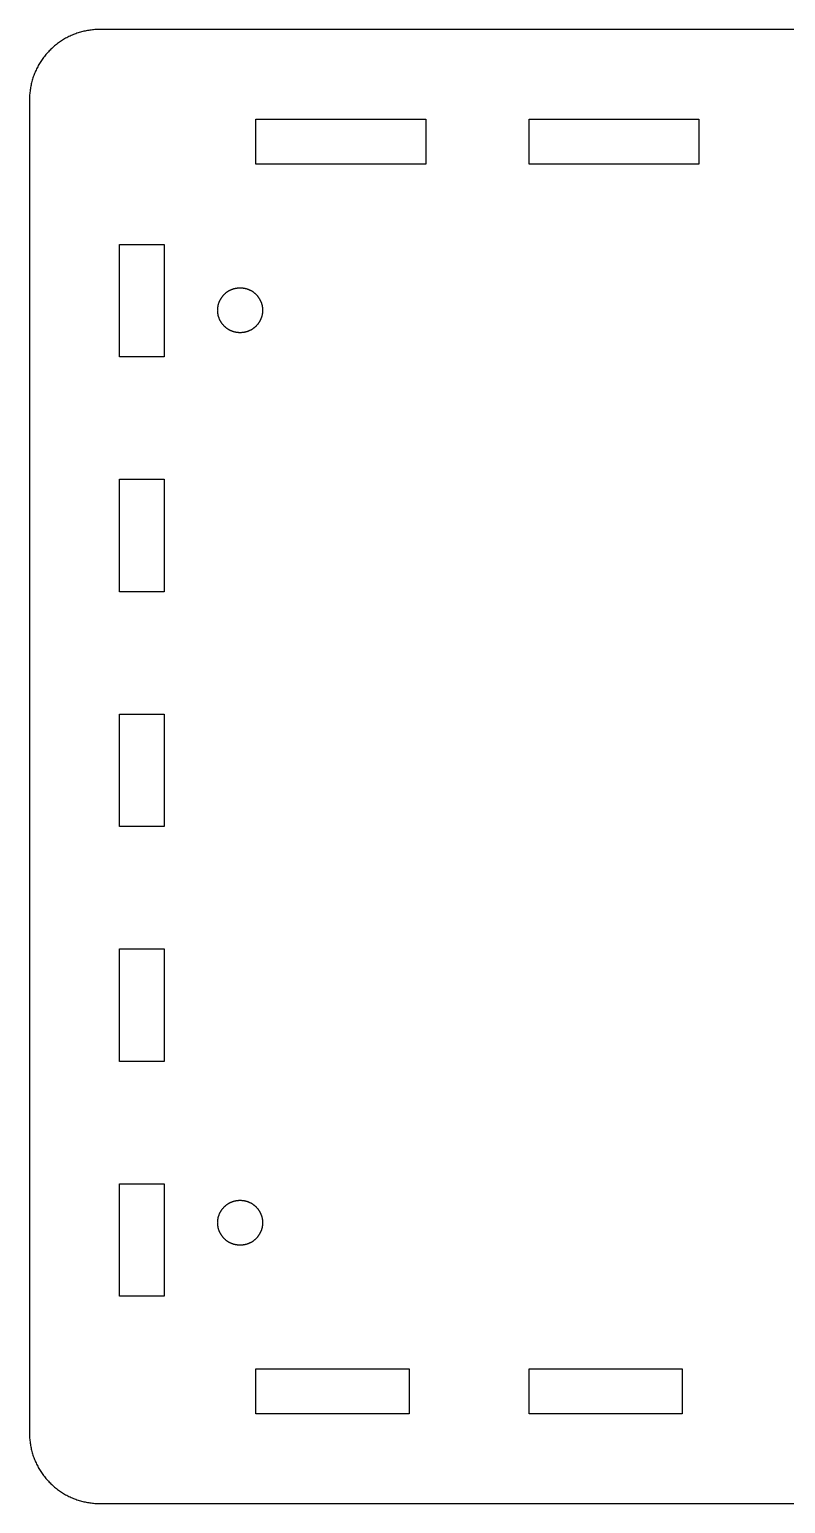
# Model space of a CAD drawing. Header units: metres. Extents: x -10 to 110, y -10 to 95.
# Drawn here: x -10 to 43.8, y -10 to 95 of the extents above; entities that cross this region are included whole.
import ezdxf

# ---------------------------------------------------------------- set-up
doc = ezdxf.new("R2010")
doc.units = ezdxf.units.M

msp = doc.modelspace()

# ---------------------------------------------------------------- linework, layer by layer
for p, q in [((-7.11308, 94.5315), (-7.19185, 94.494)), ((-7.03368, 94.5677), (-7.11308, 94.5315)), ((-6.95364, 94.6025), (-7.03368, 94.5677)), ((-6.87303, 94.6359), (-6.95364, 94.6025)), ((-6.79184, 94.6679), (-6.87303, 94.6359)), ((-6.7101, 94.6985), (-6.79184, 94.6679)), ((-6.62784, 94.7276), (-6.7101, 94.6985)), ((-6.54507, 94.7553), (-6.62784, 94.7276)), ((-6.46185, 94.7815), (-6.54507, 94.7553)), ((-6.37817, 94.8063), (-6.46185, 94.7815)), ((-6.29408, 94.8296), (-6.37817, 94.8063)), ((-6.20959, 94.8515), (-6.29408, 94.8296)), ((-6.12474, 94.8718), (-6.20959, 94.8515)), ((-6.03955, 94.8907), (-6.12474, 94.8718)), ((-5.95404, 94.9081), (-6.03955, 94.8907)), ((-5.86824, 94.924), (-5.95404, 94.9081)), ((-5.78217, 94.9384), (-5.86824, 94.924)), ((-5.69586, 94.9513), (-5.78217, 94.9384)), ((-5.60934, 94.9627), (-5.69586, 94.9513)), ((-5.52263, 94.9726), (-5.60934, 94.9627)), ((-5.43578, 94.981), (-5.52263, 94.9726)), ((-5.34877, 94.9878), (-5.43578, 94.981)), ((-5.26167, 94.9931), (-5.34877, 94.9878)), ((-5.17448, 94.9969), (-5.26167, 94.9931)), ((-5.08725, 94.9992), (-5.17448, 94.9969)), ((-5, 95), (-5.08725, 94.9992)), ((105, 95), (-5, 95)), ((-8.59669, 93.4733), (-8.65675, 93.41)), ((-8.53552, 93.5355), (-8.59669, 93.4733)), ((-8.47328, 93.5967), (-8.53552, 93.5355)), ((-8.40999, 93.6568), (-8.47328, 93.5967)), ((-8.34564, 93.7157), (-8.40999, 93.6568)), ((-8.28029, 93.7735), (-8.34564, 93.7157)), ((-8.21393, 93.8302), (-8.28029, 93.7735)), ((-8.14659, 93.8857), (-8.21393, 93.8302)), ((-8.07829, 93.94), (-8.14659, 93.8857)), ((-8.00906, 93.9932), (-8.07829, 93.94)), ((-7.93892, 94.0451), (-8.00906, 93.9932)), ((-7.86787, 94.0957), (-7.93892, 94.0451)), ((-7.79596, 94.1452), (-7.86787, 94.0957)), ((-7.72319, 94.1933), (-7.79596, 94.1452)), ((-7.64958, 94.2402), (-7.72319, 94.1933)), ((-7.57518, 94.2858), (-7.64958, 94.2402)), ((-7.5, 94.3301), (-7.57518, 94.2858)), ((-7.42404, 94.3731), (-7.5, 94.3301)), ((-7.34735, 94.4147), (-7.42404, 94.3731)), ((-7.26994, 94.455), (-7.34735, 94.4147)), ((-7.19185, 94.494), (-7.26994, 94.455)), ((-9.37309, 92.424), (-9.41473, 92.3474)), ((-9.33012, 92.5), (-9.37309, 92.424)), ((-9.28583, 92.5752), (-9.33012, 92.5)), ((-9.24023, 92.6496), (-9.28583, 92.5752)), ((-9.19334, 92.7232), (-9.24023, 92.6496)), ((-9.14519, 92.796), (-9.19334, 92.7232)), ((-9.09575, 92.8679), (-9.14519, 92.796)), ((-9.04507, 92.9389), (-9.09575, 92.8679)), ((-8.99316, 93.0091), (-9.04507, 92.9389)), ((-8.94005, 93.0783), (-8.99316, 93.0091)), ((-8.88573, 93.1466), (-8.94005, 93.0783)), ((-8.83022, 93.2139), (-8.88573, 93.1466)), ((-8.77354, 93.2803), (-8.83022, 93.2139)), ((-8.71571, 93.3456), (-8.77354, 93.2803)), ((-8.65675, 93.41), (-8.71571, 93.3456)), ((-9.8063, 91.3782), (-9.82962, 91.2941)), ((-9.78151, 91.4619), (-9.8063, 91.3782)), ((-9.75528, 91.5451), (-9.78151, 91.4619)), ((-9.72758, 91.6278), (-9.75528, 91.5451)), ((-9.69846, 91.7101), (-9.72758, 91.6278)), ((-9.66789, 91.7918), (-9.69846, 91.7101)), ((-9.63591, 91.873), (-9.66789, 91.7918)), ((-9.60252, 91.9537), (-9.63591, 91.873)), ((-9.56772, 92.0337), (-9.60252, 91.9537)), ((-9.53152, 92.1131), (-9.56772, 92.0337)), ((-9.49396, 92.1918), (-9.53152, 92.1131)), ((-9.45503, 92.2699), (-9.49396, 92.1918)), ((-9.41473, 92.3474), (-9.45503, 92.2699)), ((-9.98781, 90.3488), (-9.99313, 90.2617)), ((-9.98097, 90.4358), (-9.98781, 90.3488)), ((-9.9726, 90.5226), (-9.98097, 90.4358)), ((-9.96272, 90.6093), (-9.9726, 90.5226)), ((-9.95134, 90.6959), (-9.96272, 90.6093)), ((-9.93843, 90.7822), (-9.95134, 90.6959)), ((-9.92403, 90.8682), (-9.93843, 90.7822)), ((-9.90813, 90.954), (-9.92403, 90.8682)), ((-9.89073, 91.0396), (-9.90813, 90.954)), ((-9.87184, 91.1248), (-9.89073, 91.0396)), ((-9.85147, 91.2096), (-9.87184, 91.1248)), ((-9.82962, 91.2941), (-9.85147, 91.2096)), ((-9.99924, 90.0873), (-10, 90)), ((-10, 90), (-10, -5)), ((-9.99695, 90.1745), (-9.99924, 90.0873)), ((-9.99313, 90.2617), (-9.99695, 90.1745)), ((6.12726, 85.4), (6.12726, 88.6)), ((6.12726, 88.6), (18.2162, 88.6)), ((18.2162, 88.6), (18.2162, 85.4)), ((25.5818, 85.4), (25.5818, 88.6)), ((25.5818, 88.6), (37.6707, 88.6)), ((37.6707, 88.6), (37.6707, 85.4)), ((18.2162, 85.4), (6.12726, 85.4)), ((37.6707, 85.4), (25.5818, 85.4)), ((-3.59999, 71.6727), (-3.59999, 79.6909)), ((-3.59999, 79.6909), (-0.39999, 79.6909)), ((-0.39999, 79.6909), (-0.39999, 71.6727)), ((3.51649, 75.5994), (3.52719, 75.6252)), ((3.52719, 75.6252), (3.53831, 75.6508)), ((3.53831, 75.6508), (3.5499, 75.6762)), ((3.5499, 75.6762), (3.56192, 75.7014)), ((3.56192, 75.7014), (3.57439, 75.7264)), ((3.57439, 75.7264), (3.58728, 75.7511)), ((3.58728, 75.7511), (3.6006, 75.7757)), ((3.6006, 75.7757), (3.61435, 75.8)), ((3.61435, 75.8), (3.62852, 75.8241)), ((3.62852, 75.8241), (3.64311, 75.8479)), ((3.64311, 75.8479), (3.65813, 75.8714)), ((3.65813, 75.8714), (3.67354, 75.8947)), ((3.67354, 75.8947), (3.68935, 75.9177)), ((3.68935, 75.9177), (3.70557, 75.9405)), ((3.70557, 75.9405), (3.72217, 75.9629)), ((3.72217, 75.9629), (3.73918, 75.9851)), ((3.73918, 75.9851), (3.75656, 76.0069)), ((3.75656, 76.0069), (3.77432, 76.0285)), ((3.77432, 76.0285), (3.79245, 76.0497)), ((3.79245, 76.0497), (3.81096, 76.0706)), ((3.81096, 76.0706), (3.82983, 76.0912)), ((3.82983, 76.0912), (3.84904, 76.1115)), ((3.84904, 76.1115), (3.86862, 76.1314)), ((3.86862, 76.1314), (3.88853, 76.1509)), ((3.88853, 76.1509), (3.9088, 76.1702)), ((3.9088, 76.1702), (3.92938, 76.189)), ((3.92938, 76.189), (3.9503, 76.2075)), ((3.9503, 76.2075), (3.97153, 76.2257)), ((3.97153, 76.2257), (3.99307, 76.2434)), ((3.99307, 76.2434), (4.01494, 76.2608)), ((4.01494, 76.2608), (4.03709, 76.2778)), ((4.03709, 76.2778), (4.05954, 76.2944)), ((4.05954, 76.2944), (4.08228, 76.3106)), ((4.08228, 76.3106), (4.10529, 76.3265)), ((4.10529, 76.3265), (4.12857, 76.3419)), ((4.12857, 76.3419), (4.15211, 76.3569)), ((4.15211, 76.3569), (4.17593, 76.3715)), ((4.17593, 76.3715), (4.2, 76.3856)), ((4.2, 76.3856), (4.2243, 76.3994)), ((4.2243, 76.3994), (4.24884, 76.4127)), ((4.24884, 76.4127), (4.27361, 76.4256)), ((4.27361, 76.4256), (4.2986, 76.4381)), ((4.2986, 76.4381), (4.32381, 76.4501)), ((4.32381, 76.4501), (4.34921, 76.4617)), ((4.34921, 76.4617), (4.37482, 76.4728)), ((4.37482, 76.4728), (4.40062, 76.4835)), ((4.40062, 76.4835), (4.42661, 76.4937)), ((4.42661, 76.4937), (4.45276, 76.5035)), ((4.45276, 76.5035), (4.47908, 76.5128)), ((4.47908, 76.5128), (4.50557, 76.5217)), ((4.50557, 76.5217), (4.5322, 76.5301)), ((4.5322, 76.5301), (4.55898, 76.538)), ((4.55898, 76.538), (4.58588, 76.5455)), ((4.58588, 76.5455), (4.61292, 76.5525)), ((4.61292, 76.5525), (4.64008, 76.559)), ((4.64008, 76.559), (4.66733, 76.565)), ((4.66733, 76.565), (4.6947, 76.5706)), ((4.6947, 76.5706), (4.72215, 76.5757)), ((4.72215, 76.5757), (4.74969, 76.5803)), ((4.74969, 76.5803), (4.77731, 76.5844)), ((4.77731, 76.5844), (4.80501, 76.5881)), ((4.80501, 76.5881), (4.83275, 76.5912)), ((4.83275, 76.5912), (4.86055, 76.5939)), ((4.86055, 76.5939), (4.88838, 76.5961)), ((4.88838, 76.5961), (4.91626, 76.5978)), ((4.91626, 76.5978), (4.94415, 76.599)), ((4.94415, 76.599), (4.97206, 76.5997)), ((4.97206, 76.5997), (5, 76.6)), ((5, 76.6), (5.02792, 76.5997)), ((5.02792, 76.5997), (5.05583, 76.599)), ((5.05583, 76.599), (5.08372, 76.5978)), ((5.08372, 76.5978), (5.1116, 76.5961)), ((5.1116, 76.5961), (5.13943, 76.5939)), ((5.13943, 76.5939), (5.16724, 76.5912)), ((5.16724, 76.5912), (5.19498, 76.5881)), ((5.19498, 76.5881), (5.22267, 76.5844)), ((5.22267, 76.5844), (5.25029, 76.5803)), ((5.25029, 76.5803), (5.27783, 76.5757)), ((5.27783, 76.5757), (5.30528, 76.5706)), ((5.30528, 76.5706), (5.33266, 76.565)), ((5.33266, 76.565), (5.35991, 76.559)), ((5.35991, 76.559), (5.38707, 76.5525)), ((5.38707, 76.5525), (5.41411, 76.5455)), ((5.41411, 76.5455), (5.44101, 76.538)), ((5.44101, 76.538), (5.46779, 76.5301)), ((5.46779, 76.5301), (5.49442, 76.5217)), ((5.49442, 76.5217), (5.5209, 76.5128)), ((5.5209, 76.5128), (5.54723, 76.5035)), ((5.54723, 76.5035), (5.57338, 76.4937)), ((5.57338, 76.4937), (5.59937, 76.4835)), ((5.59937, 76.4835), (5.62517, 76.4728)), ((5.62517, 76.4728), (5.65077, 76.4617)), ((5.65077, 76.4617), (5.67618, 76.4501)), ((5.67618, 76.4501), (5.70139, 76.4381)), ((5.70139, 76.4381), (5.72638, 76.4256)), ((5.72638, 76.4256), (5.75114, 76.4127)), ((5.75114, 76.4127), (5.77568, 76.3994)), ((5.77568, 76.3994), (5.79999, 76.3856)), ((5.79999, 76.3856), (5.82405, 76.3715)), ((5.82405, 76.3715), (5.84787, 76.3569)), ((5.84787, 76.3569), (5.87141, 76.3419)), ((5.87141, 76.3419), (5.8947, 76.3265)), ((5.8947, 76.3265), (5.91771, 76.3106)), ((5.91771, 76.3106), (5.94044, 76.2944)), ((5.94044, 76.2944), (5.96289, 76.2778)), ((5.96289, 76.2778), (5.98505, 76.2608)), ((5.98505, 76.2608), (6.00691, 76.2434)), ((6.00691, 76.2434), (6.02846, 76.2257)), ((6.02846, 76.2257), (6.04968, 76.2075)), ((6.04968, 76.2075), (6.0706, 76.189)), ((6.0706, 76.189), (6.09119, 76.1702)), ((6.09119, 76.1702), (6.11145, 76.1509)), ((6.11145, 76.1509), (6.13136, 76.1314)), ((6.13136, 76.1314), (6.15094, 76.1115)), ((6.15094, 76.1115), (6.17015, 76.0912)), ((6.17015, 76.0912), (6.18903, 76.0706)), ((6.18903, 76.0706), (6.20753, 76.0497)), ((6.20753, 76.0497), (6.22566, 76.0285)), ((6.22566, 76.0285), (6.24342, 76.0069)), ((6.24342, 76.0069), (6.2608, 75.9851)), ((6.2608, 75.9851), (6.27782, 75.9629)), ((6.27782, 75.9629), (6.29442, 75.9405)), ((6.29442, 75.9405), (6.31064, 75.9177)), ((6.31064, 75.9177), (6.32645, 75.8947)), ((6.32645, 75.8947), (6.34186, 75.8714)), ((6.34186, 75.8714), (6.35687, 75.8479)), ((6.35687, 75.8479), (6.37146, 75.8241)), ((6.37146, 75.8241), (6.38564, 75.8)), ((6.38564, 75.8), (6.39938, 75.7757)), ((6.39938, 75.7757), (6.4127, 75.7511)), ((6.4127, 75.7511), (6.4256, 75.7264)), ((6.4256, 75.7264), (6.43806, 75.7014)), ((6.43806, 75.7014), (6.45009, 75.6762)), ((6.45009, 75.6762), (6.46167, 75.6508)), ((6.46167, 75.6508), (6.47279, 75.6252)), ((6.47279, 75.6252), (6.48349, 75.5994)), ((3.39999, 75), (3.40024, 75.0279)), ((3.40024, 74.9721), (3.39999, 75)), ((3.40024, 75.0279), (3.40097, 75.0558)), ((3.40097, 74.9442), (3.40024, 74.9721)), ((3.40097, 75.0558), (3.40219, 75.0837)), ((3.40219, 74.9163), (3.40097, 74.9442)), ((3.40219, 75.0837), (3.40388, 75.1116)), ((3.40388, 74.8884), (3.40219, 74.9163)), ((3.40388, 75.1116), (3.40608, 75.1395)), ((3.40608, 74.8605), (3.40388, 74.8884)), ((3.40608, 75.1395), (3.40875, 75.1672)), ((3.40875, 74.8327), (3.40608, 74.8605)), ((3.40875, 75.1672), (3.41191, 75.195)), ((3.41191, 74.805), (3.40875, 74.8327)), ((3.41191, 75.195), (3.41556, 75.2227)), ((3.41556, 74.7773), (3.41191, 74.805)), ((3.41556, 75.2227), (3.41969, 75.2503)), ((3.41969, 74.7497), (3.41556, 74.7773)), ((3.41969, 75.2503), (3.4243, 75.2778)), ((3.4243, 74.7222), (3.41969, 74.7497)), ((3.4243, 75.2778), (3.42938, 75.3053)), ((3.42938, 74.6947), (3.4243, 74.7222)), ((3.42938, 75.3053), (3.43495, 75.3327)), ((3.43495, 74.6673), (3.42938, 74.6947)), ((3.43495, 75.3327), (3.44099, 75.3599)), ((3.44099, 74.6401), (3.43495, 74.6673)), ((3.44099, 75.3599), (3.44753, 75.3871)), ((3.44753, 74.6129), (3.44099, 74.6401)), ((3.44753, 75.3871), (3.45451, 75.4141)), ((3.45451, 74.5859), (3.44753, 74.6129)), ((3.45451, 75.4141), (3.46198, 75.441)), ((3.46198, 74.559), (3.45451, 74.5859)), ((3.46198, 75.441), (3.46991, 75.4678)), ((3.46991, 74.5322), (3.46198, 74.559)), ((3.46991, 75.4678), (3.4783, 75.4944)), ((3.4783, 75.4944), (3.48717, 75.5209)), ((3.48717, 75.5209), (3.49649, 75.5472)), ((3.49649, 75.5472), (3.50626, 75.5734)), ((3.50626, 75.5734), (3.51649, 75.5994)), ((6.48349, 75.5994), (6.49373, 75.5734)), ((6.49373, 75.5734), (6.50349, 75.5472)), ((6.50349, 75.5472), (6.51282, 75.5209)), ((6.51282, 75.5209), (6.52168, 75.4944)), ((6.52168, 75.4944), (6.53008, 75.4678)), ((6.53008, 75.4678), (6.53801, 75.441)), ((6.53801, 74.559), (6.53008, 74.5322)), ((6.53801, 75.441), (6.54547, 75.4141)), ((6.54547, 74.5859), (6.53801, 74.559)), ((6.54547, 75.4141), (6.55246, 75.3871)), ((6.55246, 74.6129), (6.54547, 74.5859)), ((6.55246, 75.3871), (6.55899, 75.3599)), ((6.55899, 74.6401), (6.55246, 74.6129)), ((6.55899, 75.3599), (6.56503, 75.3327)), ((6.56503, 74.6673), (6.55899, 74.6401)), ((6.56503, 75.3327), (6.5706, 75.3053)), ((6.5706, 74.6947), (6.56503, 74.6673)), ((6.5706, 75.3053), (6.57568, 75.2778)), ((6.57568, 74.7222), (6.5706, 74.6947)), ((6.57568, 75.2778), (6.58029, 75.2503)), ((6.58029, 74.7497), (6.57568, 74.7222)), ((6.58029, 75.2503), (6.58443, 75.2227)), ((6.58443, 74.7773), (6.58029, 74.7497)), ((6.58443, 75.2227), (6.58807, 75.195)), ((6.58807, 74.805), (6.58443, 74.7773)), ((6.58807, 75.195), (6.59123, 75.1672)), ((6.59123, 74.8327), (6.58807, 74.805)), ((6.59123, 75.1672), (6.5939, 75.1395)), ((6.5939, 74.8605), (6.59123, 74.8327)), ((6.5939, 75.1395), (6.5961, 75.1116)), ((6.5961, 74.8884), (6.5939, 74.8605)), ((6.5961, 75.1116), (6.59779, 75.0837)), ((6.59779, 74.9163), (6.5961, 74.8884)), ((6.59779, 75.0837), (6.59901, 75.0558)), ((6.59901, 74.9442), (6.59779, 74.9163)), ((6.59901, 75.0558), (6.59975, 75.0279)), ((6.59975, 74.9721), (6.59901, 74.9442)), ((6.59975, 75.0279), (6.59999, 75)), ((6.59999, 75), (6.59975, 74.9721)), ((3.4783, 74.5056), (3.46991, 74.5322)), ((3.48717, 74.4791), (3.4783, 74.5056)), ((3.49649, 74.4528), (3.48717, 74.4791)), ((3.50626, 74.4266), (3.49649, 74.4528)), ((3.51649, 74.4006), (3.50626, 74.4266)), ((3.52719, 74.3748), (3.51649, 74.4006)), ((3.53831, 74.3492), (3.52719, 74.3748)), ((3.5499, 74.3238), (3.53831, 74.3492)), ((3.56192, 74.2986), (3.5499, 74.3238)), ((3.57439, 74.2736), (3.56192, 74.2986)), ((3.58728, 74.2488), (3.57439, 74.2736)), ((3.6006, 74.2243), (3.58728, 74.2488)), ((3.61435, 74.2), (3.6006, 74.2243)), ((3.62852, 74.1759), (3.61435, 74.2)), ((3.64311, 74.1521), (3.62852, 74.1759)), ((3.65813, 74.1286), (3.64311, 74.1521)), ((3.67354, 74.1053), (3.65813, 74.1286)), ((3.68935, 74.0823), (3.67354, 74.1053)), ((3.70557, 74.0595), (3.68935, 74.0823)), ((3.72217, 74.0371), (3.70557, 74.0595)), ((3.73918, 74.0149), (3.72217, 74.0371)), ((3.75656, 73.9931), (3.73918, 74.0149)), ((3.77432, 73.9715), (3.75656, 73.9931)), ((3.79245, 73.9503), (3.77432, 73.9715)), ((3.81096, 73.9294), (3.79245, 73.9503)), ((3.82983, 73.9088), (3.81096, 73.9294)), ((3.84904, 73.8885), (3.82983, 73.9088)), ((3.86862, 73.8686), (3.84904, 73.8885)), ((3.88853, 73.8491), (3.86862, 73.8686)), ((3.9088, 73.8298), (3.88853, 73.8491)), ((3.92938, 73.811), (3.9088, 73.8298)), ((3.9503, 73.7925), (3.92938, 73.811)), ((3.97153, 73.7743), (3.9503, 73.7925)), ((3.99307, 73.7566), (3.97153, 73.7743)), ((4.01494, 73.7392), (3.99307, 73.7566)), ((4.03709, 73.7222), (4.01494, 73.7392)), ((4.05954, 73.7056), (4.03709, 73.7222)), ((4.08228, 73.6893), (4.05954, 73.7056)), ((4.10529, 73.6735), (4.08228, 73.6893)), ((4.12857, 73.6581), (4.10529, 73.6735)), ((4.15211, 73.6431), (4.12857, 73.6581)), ((4.17593, 73.6285), (4.15211, 73.6431)), ((4.2, 73.6143), (4.17593, 73.6285)), ((4.2243, 73.6006), (4.2, 73.6143)), ((4.24884, 73.5873), (4.2243, 73.6006)), ((4.27361, 73.5744), (4.24884, 73.5873)), ((4.2986, 73.5619), (4.27361, 73.5744)), ((4.32381, 73.5499), (4.2986, 73.5619)), ((4.34921, 73.5383), (4.32381, 73.5499)), ((4.37482, 73.5272), (4.34921, 73.5383)), ((4.40062, 73.5165), (4.37482, 73.5272)), ((4.42661, 73.5063), (4.40062, 73.5165)), ((4.45276, 73.4965), (4.42661, 73.5063)), ((5.57338, 73.5063), (5.54723, 73.4965)), ((5.59937, 73.5165), (5.57338, 73.5063)), ((5.62517, 73.5272), (5.59937, 73.5165)), ((5.65077, 73.5383), (5.62517, 73.5272)), ((5.67618, 73.5499), (5.65077, 73.5383)), ((5.70139, 73.5619), (5.67618, 73.5499)), ((5.72638, 73.5744), (5.70139, 73.5619)), ((5.75114, 73.5873), (5.72638, 73.5744)), ((5.77568, 73.6006), (5.75114, 73.5873)), ((5.79999, 73.6143), (5.77568, 73.6006)), ((5.82405, 73.6285), (5.79999, 73.6143)), ((5.84787, 73.6431), (5.82405, 73.6285)), ((5.87141, 73.6581), (5.84787, 73.6431)), ((5.8947, 73.6735), (5.87141, 73.6581)), ((5.91771, 73.6893), (5.8947, 73.6735)), ((5.94044, 73.7056), (5.91771, 73.6893)), ((5.96289, 73.7222), (5.94044, 73.7056)), ((5.98505, 73.7392), (5.96289, 73.7222)), ((6.00691, 73.7566), (5.98505, 73.7392)), ((6.02846, 73.7743), (6.00691, 73.7566)), ((6.04968, 73.7925), (6.02846, 73.7743)), ((6.0706, 73.811), (6.04968, 73.7925)), ((6.09119, 73.8298), (6.0706, 73.811)), ((6.11145, 73.8491), (6.09119, 73.8298)), ((6.13136, 73.8686), (6.11145, 73.8491)), ((6.15094, 73.8885), (6.13136, 73.8686)), ((6.17015, 73.9088), (6.15094, 73.8885)), ((6.18903, 73.9294), (6.17015, 73.9088)), ((6.20753, 73.9503), (6.18903, 73.9294)), ((6.22566, 73.9715), (6.20753, 73.9503)), ((6.24342, 73.9931), (6.22566, 73.9715)), ((6.2608, 74.0149), (6.24342, 73.9931)), ((6.27782, 74.0371), (6.2608, 74.0149)), ((6.29442, 74.0595), (6.27782, 74.0371)), ((6.31064, 74.0823), (6.29442, 74.0595)), ((6.32645, 74.1053), (6.31064, 74.0823)), ((6.34186, 74.1286), (6.32645, 74.1053)), ((6.35687, 74.1521), (6.34186, 74.1286)), ((6.37146, 74.1759), (6.35687, 74.1521)), ((6.38564, 74.2), (6.37146, 74.1759)), ((6.39938, 74.2243), (6.38564, 74.2)), ((6.4127, 74.2488), (6.39938, 74.2243)), ((6.4256, 74.2736), (6.4127, 74.2488)), ((6.43806, 74.2986), (6.4256, 74.2736)), ((6.45009, 74.3238), (6.43806, 74.2986)), ((6.46167, 74.3492), (6.45009, 74.3238)), ((6.47279, 74.3748), (6.46167, 74.3492)), ((6.48349, 74.4006), (6.47279, 74.3748)), ((6.49373, 74.4266), (6.48349, 74.4006)), ((6.50349, 74.4528), (6.49373, 74.4266)), ((6.51282, 74.4791), (6.50349, 74.4528)), ((6.52168, 74.5056), (6.51282, 74.4791)), ((6.53008, 74.5322), (6.52168, 74.5056)), ((4.47908, 73.4872), (4.45276, 73.4965)), ((4.50557, 73.4783), (4.47908, 73.4872)), ((4.5322, 73.4699), (4.50557, 73.4783)), ((4.55898, 73.462), (4.5322, 73.4699)), ((4.58588, 73.4545), (4.55898, 73.462)), ((4.61292, 73.4475), (4.58588, 73.4545)), ((4.64008, 73.441), (4.61292, 73.4475)), ((4.66733, 73.435), (4.64008, 73.441)), ((4.6947, 73.4294), (4.66733, 73.435)), ((4.72215, 73.4243), (4.6947, 73.4294)), ((4.74969, 73.4197), (4.72215, 73.4243)), ((4.77731, 73.4156), (4.74969, 73.4197)), ((4.80501, 73.4119), (4.77731, 73.4156)), ((4.83275, 73.4088), (4.80501, 73.4119)), ((4.86055, 73.4061), (4.83275, 73.4088)), ((4.88838, 73.4039), (4.86055, 73.4061)), ((4.91626, 73.4022), (4.88838, 73.4039)), ((4.94415, 73.401), (4.91626, 73.4022)), ((4.97206, 73.4002), (4.94415, 73.401)), ((5, 73.4), (4.97206, 73.4002)), ((5.02792, 73.4002), (5, 73.4)), ((5.05583, 73.401), (5.02792, 73.4002)), ((5.08372, 73.4022), (5.05583, 73.401)), ((5.1116, 73.4039), (5.08372, 73.4022)), ((5.13943, 73.4061), (5.1116, 73.4039)), ((5.16724, 73.4088), (5.13943, 73.4061)), ((5.19498, 73.4119), (5.16724, 73.4088)), ((5.22267, 73.4156), (5.19498, 73.4119)), ((5.25029, 73.4197), (5.22267, 73.4156)), ((5.27783, 73.4243), (5.25029, 73.4197)), ((5.30528, 73.4294), (5.27783, 73.4243)), ((5.33266, 73.435), (5.30528, 73.4294)), ((5.35991, 73.441), (5.33266, 73.435)), ((5.38707, 73.4475), (5.35991, 73.441)), ((5.41411, 73.4545), (5.38707, 73.4475)), ((5.44101, 73.462), (5.41411, 73.4545)), ((5.46779, 73.4699), (5.44101, 73.462)), ((5.49442, 73.4783), (5.46779, 73.4699)), ((5.5209, 73.4872), (5.49442, 73.4783)), ((5.54723, 73.4965), (5.5209, 73.4872)), ((-0.39999, 71.6727), (-3.59999, 71.6727)), ((-3.59999, 54.9454), (-3.59999, 62.9636)), ((-3.59999, 62.9636), (-0.39999, 62.9636)), ((-0.39999, 62.9636), (-0.39999, 54.9454)), ((-0.39999, 54.9454), (-3.59999, 54.9454)), ((-3.59999, 38.2182), (-3.59999, 46.2364)), ((-3.59999, 46.2364), (-0.39999, 46.2364)), ((-0.39999, 46.2364), (-0.39999, 38.2182)), ((-0.39999, 38.2182), (-3.59999, 38.2182)), ((-3.59999, 21.4909), (-3.59999, 29.5091)), ((-3.59999, 29.5091), (-0.39999, 29.5091)), ((-0.39999, 29.5091), (-0.39999, 21.4909)), ((-0.39999, 21.4909), (-3.59999, 21.4909)), ((-3.59999, 4.76363), (-3.59999, 12.7818)), ((-3.59999, 12.7818), (-0.39999, 12.7818)), ((-0.39999, 12.7818), (-0.39999, 4.76363)), ((4.58588, 11.5455), (4.61292, 11.5525)), ((4.61292, 11.5525), (4.64008, 11.559)), ((4.64008, 11.559), (4.66733, 11.565)), ((4.66733, 11.565), (4.6947, 11.5706)), ((4.6947, 11.5706), (4.72215, 11.5757)), ((4.72215, 11.5757), (4.74969, 11.5803)), ((4.74969, 11.5803), (4.77731, 11.5844)), ((4.77731, 11.5844), (4.80501, 11.5881)), ((4.80501, 11.5881), (4.83275, 11.5912)), ((4.83275, 11.5912), (4.86055, 11.5939)), ((4.86055, 11.5939), (4.88838, 11.5961)), ((4.88838, 11.5961), (4.91626, 11.5978)), ((4.91626, 11.5978), (4.94415, 11.599)), ((4.94415, 11.599), (4.97206, 11.5997)), ((4.97206, 11.5997), (5, 11.6)), ((5, 11.6), (5.02792, 11.5997)), ((5.02792, 11.5997), (5.05583, 11.599)), ((5.05583, 11.599), (5.08372, 11.5978)), ((5.08372, 11.5978), (5.1116, 11.5961)), ((5.1116, 11.5961), (5.13943, 11.5939)), ((5.13943, 11.5939), (5.16724, 11.5912)), ((5.16724, 11.5912), (5.19498, 11.5881)), ((5.19498, 11.5881), (5.22267, 11.5844)), ((5.22267, 11.5844), (5.25029, 11.5803)), ((5.25029, 11.5803), (5.27783, 11.5757)), ((5.27783, 11.5757), (5.30528, 11.5706)), ((5.30528, 11.5706), (5.33266, 11.565)), ((5.33266, 11.565), (5.35991, 11.559)), ((5.35991, 11.559), (5.38707, 11.5525)), ((5.38707, 11.5525), (5.41411, 11.5455)), ((3.4783, 10.4944), (3.48717, 10.5209)), ((3.48717, 10.5209), (3.49649, 10.5472)), ((3.49649, 10.5472), (3.50626, 10.5734)), ((3.50626, 10.5734), (3.51649, 10.5994)), ((3.51649, 10.5994), (3.52719, 10.6252)), ((3.52719, 10.6252), (3.53831, 10.6508)), ((3.53831, 10.6508), (3.5499, 10.6762)), ((3.5499, 10.6762), (3.56192, 10.7014)), ((3.56192, 10.7014), (3.57439, 10.7264)), ((3.57439, 10.7264), (3.58728, 10.7511)), ((3.58728, 10.7511), (3.6006, 10.7757)), ((3.6006, 10.7757), (3.61435, 10.8)), ((3.61435, 10.8), (3.62852, 10.8241)), ((3.62852, 10.8241), (3.64311, 10.8479)), ((3.64311, 10.8479), (3.65813, 10.8714)), ((3.65813, 10.8714), (3.67354, 10.8947)), ((3.67354, 10.8947), (3.68935, 10.9177)), ((3.68935, 10.9177), (3.70557, 10.9404)), ((3.70557, 10.9404), (3.72217, 10.9629)), ((3.72217, 10.9629), (3.73918, 10.985)), ((3.73918, 10.985), (3.75656, 11.0069)), ((3.75656, 11.0069), (3.77432, 11.0285)), ((3.77432, 11.0285), (3.79245, 11.0497)), ((3.79245, 11.0497), (3.81096, 11.0706)), ((3.81096, 11.0706), (3.82983, 11.0912)), ((3.82983, 11.0912), (3.84904, 11.1115)), ((3.84904, 11.1115), (3.86862, 11.1314)), ((3.86862, 11.1314), (3.88853, 11.1509)), ((3.88853, 11.1509), (3.9088, 11.1702)), ((3.9088, 11.1702), (3.92938, 11.189)), ((3.92938, 11.189), (3.9503, 11.2075)), ((3.9503, 11.2075), (3.97153, 11.2257)), ((3.97153, 11.2257), (3.99307, 11.2434)), ((3.99307, 11.2434), (4.01494, 11.2608)), ((4.01494, 11.2608), (4.03709, 11.2778)), ((4.03709, 11.2778), (4.05954, 11.2944)), ((4.05954, 11.2944), (4.08228, 11.3106)), ((4.08228, 11.3106), (4.10529, 11.3264)), ((4.10529, 11.3264), (4.12857, 11.3419)), ((4.12857, 11.3419), (4.15211, 11.3569)), ((4.15211, 11.3569), (4.17593, 11.3715)), ((4.17593, 11.3715), (4.2, 11.3856)), ((4.2, 11.3856), (4.2243, 11.3994)), ((4.2243, 11.3994), (4.24884, 11.4127)), ((4.24884, 11.4127), (4.27361, 11.4256)), ((4.27361, 11.4256), (4.2986, 11.4381)), ((4.2986, 11.4381), (4.32381, 11.4501)), ((4.32381, 11.4501), (4.34921, 11.4617)), ((4.34921, 11.4617), (4.37482, 11.4728)), ((4.37482, 11.4728), (4.40062, 11.4835)), ((4.40062, 11.4835), (4.42661, 11.4937)), ((4.42661, 11.4937), (4.45276, 11.5035)), ((4.45276, 11.5035), (4.47908, 11.5128)), ((4.47908, 11.5128), (4.50557, 11.5217)), ((4.50557, 11.5217), (4.5322, 11.5301)), ((4.5322, 11.5301), (4.55898, 11.538)), ((4.55898, 11.538), (4.58588, 11.5455)), ((5.41411, 11.5455), (5.44101, 11.538)), ((5.44101, 11.538), (5.46779, 11.5301)), ((5.46779, 11.5301), (5.49442, 11.5217)), ((5.49442, 11.5217), (5.5209, 11.5128)), ((5.5209, 11.5128), (5.54723, 11.5035)), ((5.54723, 11.5035), (5.57338, 11.4937)), ((5.57338, 11.4937), (5.59937, 11.4835)), ((5.59937, 11.4835), (5.62517, 11.4728)), ((5.62517, 11.4728), (5.65077, 11.4617)), ((5.65077, 11.4617), (5.67618, 11.4501)), ((5.67618, 11.4501), (5.70139, 11.4381)), ((5.70139, 11.4381), (5.72638, 11.4256)), ((5.72638, 11.4256), (5.75114, 11.4127)), ((5.75114, 11.4127), (5.77568, 11.3994)), ((5.77568, 11.3994), (5.79999, 11.3856)), ((5.79999, 11.3856), (5.82405, 11.3715)), ((5.82405, 11.3715), (5.84787, 11.3569)), ((5.84787, 11.3569), (5.87141, 11.3419)), ((5.87141, 11.3419), (5.8947, 11.3264)), ((5.8947, 11.3264), (5.91771, 11.3106)), ((5.91771, 11.3106), (5.94044, 11.2944)), ((5.94044, 11.2944), (5.96289, 11.2778)), ((5.96289, 11.2778), (5.98505, 11.2608)), ((5.98505, 11.2608), (6.00691, 11.2434)), ((6.00691, 11.2434), (6.02846, 11.2257)), ((6.02846, 11.2257), (6.04968, 11.2075)), ((6.04968, 11.2075), (6.0706, 11.189)), ((6.0706, 11.189), (6.09119, 11.1702)), ((6.09119, 11.1702), (6.11145, 11.1509)), ((6.11145, 11.1509), (6.13136, 11.1314)), ((6.13136, 11.1314), (6.15094, 11.1115)), ((6.15094, 11.1115), (6.17015, 11.0912)), ((6.17015, 11.0912), (6.18903, 11.0706)), ((6.18903, 11.0706), (6.20753, 11.0497)), ((6.20753, 11.0497), (6.22566, 11.0285)), ((6.22566, 11.0285), (6.24342, 11.0069)), ((6.24342, 11.0069), (6.2608, 10.985)), ((6.2608, 10.985), (6.27782, 10.9629)), ((6.27782, 10.9629), (6.29442, 10.9404)), ((6.29442, 10.9404), (6.31064, 10.9177)), ((6.31064, 10.9177), (6.32645, 10.8947)), ((6.32645, 10.8947), (6.34186, 10.8714)), ((6.34186, 10.8714), (6.35687, 10.8479)), ((6.35687, 10.8479), (6.37146, 10.8241)), ((6.37146, 10.8241), (6.38564, 10.8)), ((6.38564, 10.8), (6.39938, 10.7757)), ((6.39938, 10.7757), (6.4127, 10.7511)), ((6.4127, 10.7511), (6.4256, 10.7264)), ((6.4256, 10.7264), (6.43806, 10.7014)), ((6.43806, 10.7014), (6.45009, 10.6762)), ((6.45009, 10.6762), (6.46167, 10.6508)), ((6.46167, 10.6508), (6.47279, 10.6252)), ((6.47279, 10.6252), (6.48349, 10.5994)), ((6.48349, 10.5994), (6.49373, 10.5734)), ((6.49373, 10.5734), (6.50349, 10.5472)), ((6.50349, 10.5472), (6.51282, 10.5209)), ((6.51282, 10.5209), (6.52168, 10.4944)), ((3.39999, 10), (3.40024, 10.0279)), ((3.40024, 9.97206), (3.39999, 10)), ((3.40024, 10.0279), (3.40097, 10.0558)), ((3.40097, 9.94415), (3.40024, 9.97206)), ((3.40097, 10.0558), (3.40219, 10.0837)), ((3.40219, 9.91626), (3.40097, 9.94415)), ((3.40219, 10.0837), (3.40388, 10.1116)), ((3.40388, 9.88838), (3.40219, 9.91626)), ((3.40388, 10.1116), (3.40608, 10.1394)), ((3.40608, 9.86055), (3.40388, 9.88838)), ((3.40608, 10.1394), (3.40875, 10.1672)), ((3.40875, 9.83275), (3.40608, 9.86055)), ((3.40875, 10.1672), (3.41191, 10.195)), ((3.41191, 9.80501), (3.40875, 9.83275)), ((3.41191, 10.195), (3.41556, 10.2227)), ((3.41556, 9.77731), (3.41191, 9.80501)), ((3.41556, 10.2227), (3.41969, 10.2503)), ((3.41969, 9.74969), (3.41556, 9.77731)), ((3.41969, 10.2503), (3.4243, 10.2778)), ((3.4243, 9.72215), (3.41969, 9.74969)), ((3.4243, 10.2778), (3.42938, 10.3053)), ((3.42938, 9.6947), (3.4243, 9.72215)), ((3.42938, 10.3053), (3.43495, 10.3327)), ((3.43495, 9.66733), (3.42938, 9.6947)), ((3.43495, 10.3327), (3.44099, 10.3599)), ((3.44099, 9.64008), (3.43495, 9.66733)), ((3.44099, 10.3599), (3.44753, 10.3871)), ((3.44753, 9.61292), (3.44099, 9.64008)), ((3.44753, 10.3871), (3.45451, 10.4141)), ((3.45451, 9.58588), (3.44753, 9.61292)), ((3.45451, 10.4141), (3.46198, 10.441)), ((3.46198, 9.55898), (3.45451, 9.58588)), ((3.46198, 10.441), (3.46991, 10.4678)), ((3.46991, 9.5322), (3.46198, 9.55898)), ((3.46991, 10.4678), (3.4783, 10.4944)), ((3.4783, 9.50557), (3.46991, 9.5322)), ((3.48717, 9.47908), (3.4783, 9.50557)), ((3.49649, 9.45276), (3.48717, 9.47908)), ((3.50626, 9.42661), (3.49649, 9.45276)), ((6.50349, 9.45276), (6.49373, 9.42661)), ((6.51282, 9.47908), (6.50349, 9.45276)), ((6.52168, 9.50557), (6.51282, 9.47908)), ((6.52168, 10.4944), (6.53008, 10.4678)), ((6.53008, 9.5322), (6.52168, 9.50557)), ((6.53008, 10.4678), (6.53801, 10.441)), ((6.53801, 9.55898), (6.53008, 9.5322)), ((6.53801, 10.441), (6.54547, 10.4141)), ((6.54547, 9.58588), (6.53801, 9.55898)), ((6.54547, 10.4141), (6.55246, 10.3871)), ((6.55246, 9.61292), (6.54547, 9.58588)), ((6.55246, 10.3871), (6.55899, 10.3599)), ((6.55899, 9.64008), (6.55246, 9.61292)), ((6.55899, 10.3599), (6.56503, 10.3327)), ((6.56503, 9.66733), (6.55899, 9.64008)), ((6.56503, 10.3327), (6.5706, 10.3053)), ((6.5706, 9.6947), (6.56503, 9.66733)), ((6.5706, 10.3053), (6.57568, 10.2778)), ((6.57568, 9.72215), (6.5706, 9.6947)), ((6.57568, 10.2778), (6.58029, 10.2503)), ((6.58029, 9.74969), (6.57568, 9.72215)), ((6.58029, 10.2503), (6.58443, 10.2227)), ((6.58443, 9.77731), (6.58029, 9.74969)), ((6.58443, 10.2227), (6.58807, 10.195)), ((6.58807, 9.80501), (6.58443, 9.77731)), ((6.58807, 10.195), (6.59123, 10.1672)), ((6.59123, 9.83275), (6.58807, 9.80501)), ((6.59123, 10.1672), (6.5939, 10.1394)), ((6.5939, 9.86055), (6.59123, 9.83275)), ((6.5939, 10.1394), (6.5961, 10.1116)), ((6.5961, 9.88838), (6.5939, 9.86055)), ((6.5961, 10.1116), (6.59779, 10.0837)), ((6.59779, 9.91626), (6.5961, 9.88838)), ((6.59779, 10.0837), (6.59901, 10.0558)), ((6.59901, 9.94415), (6.59779, 9.91626)), ((6.59901, 10.0558), (6.59975, 10.0279)), ((6.59975, 9.97206), (6.59901, 9.94415)), ((6.59975, 10.0279), (6.59999, 10)), ((6.59999, 10), (6.59975, 9.97206)), ((3.51649, 9.40062), (3.50626, 9.42661)), ((3.52719, 9.37482), (3.51649, 9.40062)), ((3.53831, 9.34921), (3.52719, 9.37482)), ((3.5499, 9.32381), (3.53831, 9.34921)), ((3.56192, 9.2986), (3.5499, 9.32381)), ((3.57439, 9.27361), (3.56192, 9.2986)), ((3.58728, 9.24884), (3.57439, 9.27361)), ((3.6006, 9.2243), (3.58728, 9.24884)), ((3.61435, 9.2), (3.6006, 9.2243)), ((3.62852, 9.17593), (3.61435, 9.2)), ((3.64311, 9.15211), (3.62852, 9.17593)), ((3.65813, 9.12857), (3.64311, 9.15211)), ((3.67354, 9.10529), (3.65813, 9.12857)), ((3.68935, 9.08228), (3.67354, 9.10529)), ((3.70557, 9.05954), (3.68935, 9.08228)), ((3.72217, 9.03709), (3.70557, 9.05954)), ((3.73918, 9.01494), (3.72217, 9.03709)), ((3.75656, 8.99307), (3.73918, 9.01494)), ((3.77432, 8.97153), (3.75656, 8.99307)), ((3.79245, 8.9503), (3.77432, 8.97153)), ((3.81096, 8.92938), (3.79245, 8.9503)), ((3.82983, 8.9088), (3.81096, 8.92938)), ((3.84904, 8.88853), (3.82983, 8.9088)), ((3.86862, 8.86862), (3.84904, 8.88853)), ((3.88853, 8.84904), (3.86862, 8.86862)), ((3.9088, 8.82983), (3.88853, 8.84904)), ((3.92938, 8.81096), (3.9088, 8.82983)), ((3.9503, 8.79245), (3.92938, 8.81096)), ((3.97153, 8.77432), (3.9503, 8.79245)), ((3.99307, 8.75656), (3.97153, 8.77432)), ((4.01494, 8.73918), (3.99307, 8.75656)), ((4.03709, 8.72217), (4.01494, 8.73918)), ((4.05954, 8.70557), (4.03709, 8.72217)), ((4.08228, 8.68935), (4.05954, 8.70557)), ((4.10529, 8.67354), (4.08228, 8.68935)), ((4.12857, 8.65813), (4.10529, 8.67354)), ((4.15211, 8.64311), (4.12857, 8.65813)), ((4.17593, 8.62852), (4.15211, 8.64311)), ((4.2, 8.61435), (4.17593, 8.62852)), ((4.2243, 8.6006), (4.2, 8.61435)), ((4.24884, 8.58728), (4.2243, 8.6006)), ((4.27361, 8.57439), (4.24884, 8.58728)), ((4.2986, 8.56192), (4.27361, 8.57439)), ((4.32381, 8.5499), (4.2986, 8.56192)), ((4.34921, 8.53831), (4.32381, 8.5499)), ((4.37482, 8.52719), (4.34921, 8.53831)), ((4.40062, 8.51649), (4.37482, 8.52719)), ((4.42661, 8.50626), (4.40062, 8.51649)), ((4.45276, 8.49649), (4.42661, 8.50626)), ((4.47908, 8.48717), (4.45276, 8.49649)), ((4.50557, 8.4783), (4.47908, 8.48717)), ((4.5322, 8.46991), (4.50557, 8.4783)), ((4.55898, 8.46198), (4.5322, 8.46991)), ((4.58588, 8.45451), (4.55898, 8.46198)), ((4.61292, 8.44753), (4.58588, 8.45451)), ((4.64008, 8.44099), (4.61292, 8.44753)), ((4.66733, 8.43495), (4.64008, 8.44099)), ((4.6947, 8.42938), (4.66733, 8.43495)), ((4.72215, 8.4243), (4.6947, 8.42938)), ((4.74969, 8.41969), (4.72215, 8.4243)), ((4.77731, 8.41556), (4.74969, 8.41969)), ((4.80501, 8.41191), (4.77731, 8.41556)), ((4.83275, 8.40875), (4.80501, 8.41191)), ((4.86055, 8.40608), (4.83275, 8.40875)), ((4.88838, 8.40388), (4.86055, 8.40608)), ((4.91626, 8.40219), (4.88838, 8.40388)), ((4.94415, 8.40097), (4.91626, 8.40219)), ((4.97206, 8.40024), (4.94415, 8.40097)), ((5, 8.39999), (4.97206, 8.40024)), ((5.02792, 8.40024), (5, 8.39999)), ((5.05583, 8.40097), (5.02792, 8.40024)), ((5.08372, 8.40219), (5.05583, 8.40097)), ((5.1116, 8.40388), (5.08372, 8.40219)), ((5.13943, 8.40608), (5.1116, 8.40388)), ((5.16724, 8.40875), (5.13943, 8.40608)), ((5.19498, 8.41191), (5.16724, 8.40875)), ((5.22267, 8.41556), (5.19498, 8.41191)), ((5.25029, 8.41969), (5.22267, 8.41556)), ((5.27783, 8.4243), (5.25029, 8.41969)), ((5.30528, 8.42938), (5.27783, 8.4243)), ((5.33266, 8.43495), (5.30528, 8.42938)), ((5.35991, 8.44099), (5.33266, 8.43495)), ((5.38707, 8.44753), (5.35991, 8.44099)), ((5.41411, 8.45451), (5.38707, 8.44753)), ((5.44101, 8.46198), (5.41411, 8.45451)), ((5.46779, 8.46991), (5.44101, 8.46198)), ((5.49442, 8.4783), (5.46779, 8.46991)), ((5.5209, 8.48717), (5.49442, 8.4783)), ((5.54723, 8.49649), (5.5209, 8.48717)), ((5.57338, 8.50626), (5.54723, 8.49649)), ((5.59937, 8.51649), (5.57338, 8.50626)), ((5.62517, 8.52719), (5.59937, 8.51649)), ((5.65077, 8.53831), (5.62517, 8.52719)), ((5.67618, 8.5499), (5.65077, 8.53831)), ((5.70139, 8.56192), (5.67618, 8.5499)), ((5.72638, 8.57439), (5.70139, 8.56192)), ((5.75114, 8.58728), (5.72638, 8.57439)), ((5.77568, 8.6006), (5.75114, 8.58728)), ((5.79999, 8.61435), (5.77568, 8.6006)), ((5.82405, 8.62852), (5.79999, 8.61435)), ((5.84787, 8.64311), (5.82405, 8.62852)), ((5.87141, 8.65813), (5.84787, 8.64311)), ((5.8947, 8.67354), (5.87141, 8.65813)), ((5.91771, 8.68935), (5.8947, 8.67354)), ((5.94044, 8.70557), (5.91771, 8.68935)), ((5.96289, 8.72217), (5.94044, 8.70557)), ((5.98505, 8.73918), (5.96289, 8.72217)), ((6.00691, 8.75656), (5.98505, 8.73918)), ((6.02846, 8.77432), (6.00691, 8.75656)), ((6.04968, 8.79245), (6.02846, 8.77432)), ((6.0706, 8.81096), (6.04968, 8.79245)), ((6.09119, 8.82983), (6.0706, 8.81096)), ((6.11145, 8.84904), (6.09119, 8.82983)), ((6.13136, 8.86862), (6.11145, 8.84904)), ((6.15094, 8.88853), (6.13136, 8.86862)), ((6.17015, 8.9088), (6.15094, 8.88853)), ((6.18903, 8.92938), (6.17015, 8.9088)), ((6.20753, 8.9503), (6.18903, 8.92938)), ((6.22566, 8.97153), (6.20753, 8.9503)), ((6.24342, 8.99307), (6.22566, 8.97153)), ((6.2608, 9.01494), (6.24342, 8.99307)), ((6.27782, 9.03709), (6.2608, 9.01494)), ((6.29442, 9.05954), (6.27782, 9.03709)), ((6.31064, 9.08228), (6.29442, 9.05954)), ((6.32645, 9.10529), (6.31064, 9.08228)), ((6.34186, 9.12857), (6.32645, 9.10529)), ((6.35687, 9.15211), (6.34186, 9.12857)), ((6.37146, 9.17593), (6.35687, 9.15211)), ((6.38564, 9.2), (6.37146, 9.17593)), ((6.39938, 9.2243), (6.38564, 9.2)), ((6.4127, 9.24884), (6.39938, 9.2243)), ((6.4256, 9.27361), (6.4127, 9.24884)), ((6.43806, 9.2986), (6.4256, 9.27361)), ((6.45009, 9.32381), (6.43806, 9.2986)), ((6.46167, 9.34921), (6.45009, 9.32381)), ((6.47279, 9.37482), (6.46167, 9.34921)), ((6.48349, 9.40062), (6.47279, 9.37482)), ((6.49373, 9.42661), (6.48349, 9.40062)), ((-0.39999, 4.76363), (-3.59999, 4.76363)), ((6.12726, -3.59999), (6.12726, -0.39999)), ((6.12726, -0.39999), (17.0273, -0.39999)), ((17.0273, -0.39999), (17.0273, -3.59999)), ((25.5818, -3.59999), (25.5818, -0.39999)), ((25.5818, -0.39999), (36.4818, -0.39999)), ((36.4818, -0.39999), (36.4818, -3.59999)), ((17.0273, -3.59999), (6.12726, -3.59999)), ((36.4818, -3.59999), (25.5818, -3.59999)), ((-10, -5), (-9.99924, -5.08725)), ((-9.99924, -5.08725), (-9.99695, -5.17448)), ((-9.99695, -5.17448), (-9.99313, -5.26167)), ((-9.99313, -5.26167), (-9.98781, -5.34877)), ((-9.98781, -5.34877), (-9.98097, -5.43578)), ((-9.98097, -5.43578), (-9.9726, -5.52263)), ((-9.9726, -5.52263), (-9.96272, -5.60934)), ((-9.96272, -5.60934), (-9.95134, -5.69586)), ((-9.95134, -5.69586), (-9.93843, -5.78217)), ((-9.93843, -5.78217), (-9.92403, -5.86824)), ((-9.92403, -5.86824), (-9.90813, -5.95404)), ((-9.90813, -5.95404), (-9.89073, -6.03955)), ((-9.89073, -6.03955), (-9.87184, -6.12474)), ((-9.87184, -6.12474), (-9.85147, -6.20959)), ((-9.85147, -6.20959), (-9.82962, -6.29408)), ((-9.82962, -6.29408), (-9.8063, -6.37817)), ((-9.8063, -6.37817), (-9.78151, -6.46185)), ((-9.78151, -6.46185), (-9.75528, -6.54507)), ((-9.75528, -6.54507), (-9.72758, -6.62784)), ((-9.72758, -6.62784), (-9.69846, -6.7101)), ((-9.69846, -6.7101), (-9.66789, -6.79184)), ((-9.66789, -6.79184), (-9.63591, -6.87303)), ((-9.63591, -6.87303), (-9.60252, -6.95364)), ((-9.60252, -6.95364), (-9.56772, -7.03368)), ((-9.56772, -7.03368), (-9.53152, -7.11308)), ((-9.53152, -7.11308), (-9.49396, -7.19185)), ((-9.49396, -7.19185), (-9.45503, -7.26994)), ((-9.45503, -7.26994), (-9.41473, -7.34735)), ((-9.41473, -7.34735), (-9.37309, -7.42404)), ((-9.37309, -7.42404), (-9.33012, -7.5)), ((-9.33012, -7.5), (-9.28583, -7.57518)), ((-9.28583, -7.57518), (-9.24023, -7.64958)), ((-9.24023, -7.64958), (-9.19334, -7.72319)), ((-9.19334, -7.72319), (-9.14519, -7.79596)), ((-9.14519, -7.79596), (-9.09575, -7.86787)), ((-9.09575, -7.86787), (-9.04507, -7.93892)), ((-9.04507, -7.93892), (-8.99316, -8.00906)), ((-8.99316, -8.00906), (-8.94005, -8.07829)), ((-8.94005, -8.07829), (-8.88573, -8.14659)), ((-8.88573, -8.14659), (-8.83022, -8.21393)), ((-8.83022, -8.21393), (-8.77354, -8.28029)), ((-8.77354, -8.28029), (-8.71571, -8.34564)), ((-8.71571, -8.34564), (-8.65675, -8.40999)), ((-8.65675, -8.40999), (-8.59669, -8.47328)), ((-8.59669, -8.47328), (-8.53552, -8.53552)), ((-8.53552, -8.53552), (-8.47328, -8.59669)), ((-8.47328, -8.59669), (-8.40999, -8.65675)), ((-8.40999, -8.65675), (-8.34564, -8.71571)), ((-8.34564, -8.71571), (-8.28029, -8.77354)), ((-8.28029, -8.77354), (-8.21393, -8.83022)), ((-8.21393, -8.83022), (-8.14659, -8.88573)), ((-8.14659, -8.88573), (-8.07829, -8.94005)), ((-8.07829, -8.94005), (-8.00906, -8.99316)), ((-8.00906, -8.99316), (-7.93892, -9.04507)), ((-7.93892, -9.04507), (-7.86787, -9.09575)), ((-7.86787, -9.09575), (-7.79596, -9.14519)), ((-7.79596, -9.14519), (-7.72319, -9.19334)), ((-7.72319, -9.19334), (-7.64958, -9.24023)), ((-7.64958, -9.24023), (-7.57518, -9.28583)), ((-7.57518, -9.28583), (-7.5, -9.33012)), ((-7.5, -9.33012), (-7.42404, -9.37309)), ((-7.42404, -9.37309), (-7.34735, -9.41473)), ((-7.34735, -9.41473), (-7.26994, -9.45503)), ((-7.26994, -9.45503), (-7.19185, -9.49396)), ((-7.19185, -9.49396), (-7.11308, -9.53152)), ((-7.11308, -9.53152), (-7.03368, -9.56772)), ((-7.03368, -9.56772), (-6.95364, -9.60252)), ((-6.95364, -9.60252), (-6.87303, -9.63591)), ((-6.87303, -9.63591), (-6.79184, -9.66789)), ((-6.79184, -9.66789), (-6.7101, -9.69846)), ((-6.7101, -9.69846), (-6.62784, -9.72758)), ((-6.62784, -9.72758), (-6.54507, -9.75528)), ((-6.54507, -9.75528), (-6.46185, -9.78151)), ((-6.46185, -9.78151), (-6.37817, -9.8063)), ((-6.37817, -9.8063), (-6.29408, -9.82962)), ((-6.29408, -9.82962), (-6.20959, -9.85147)), ((-6.20959, -9.85147), (-6.12474, -9.87184)), ((-6.12474, -9.87184), (-6.03955, -9.89073)), ((-6.03955, -9.89073), (-5.95404, -9.90813)), ((-5.95404, -9.90813), (-5.86824, -9.92403)), ((-5.86824, -9.92403), (-5.78217, -9.93843)), ((-5.78217, -9.93843), (-5.69586, -9.95134)), ((-5.69586, -9.95134), (-5.60934, -9.96272)), ((-5.60934, -9.96272), (-5.52263, -9.9726)), ((-5.52263, -9.9726), (-5.43578, -9.98097)), ((-5.43578, -9.98097), (-5.34877, -9.98781)), ((-5.34877, -9.98781), (-5.26167, -9.99313)), ((-5.26167, -9.99313), (-5.17448, -9.99695)), ((-5.17448, -9.99695), (-5.08725, -9.99924)), ((-5.08725, -9.99924), (-5, -10)), ((-5, -10), (105, -10))]:
    msp.add_line(p, q)

doc.saveas('drawing.dxf')
